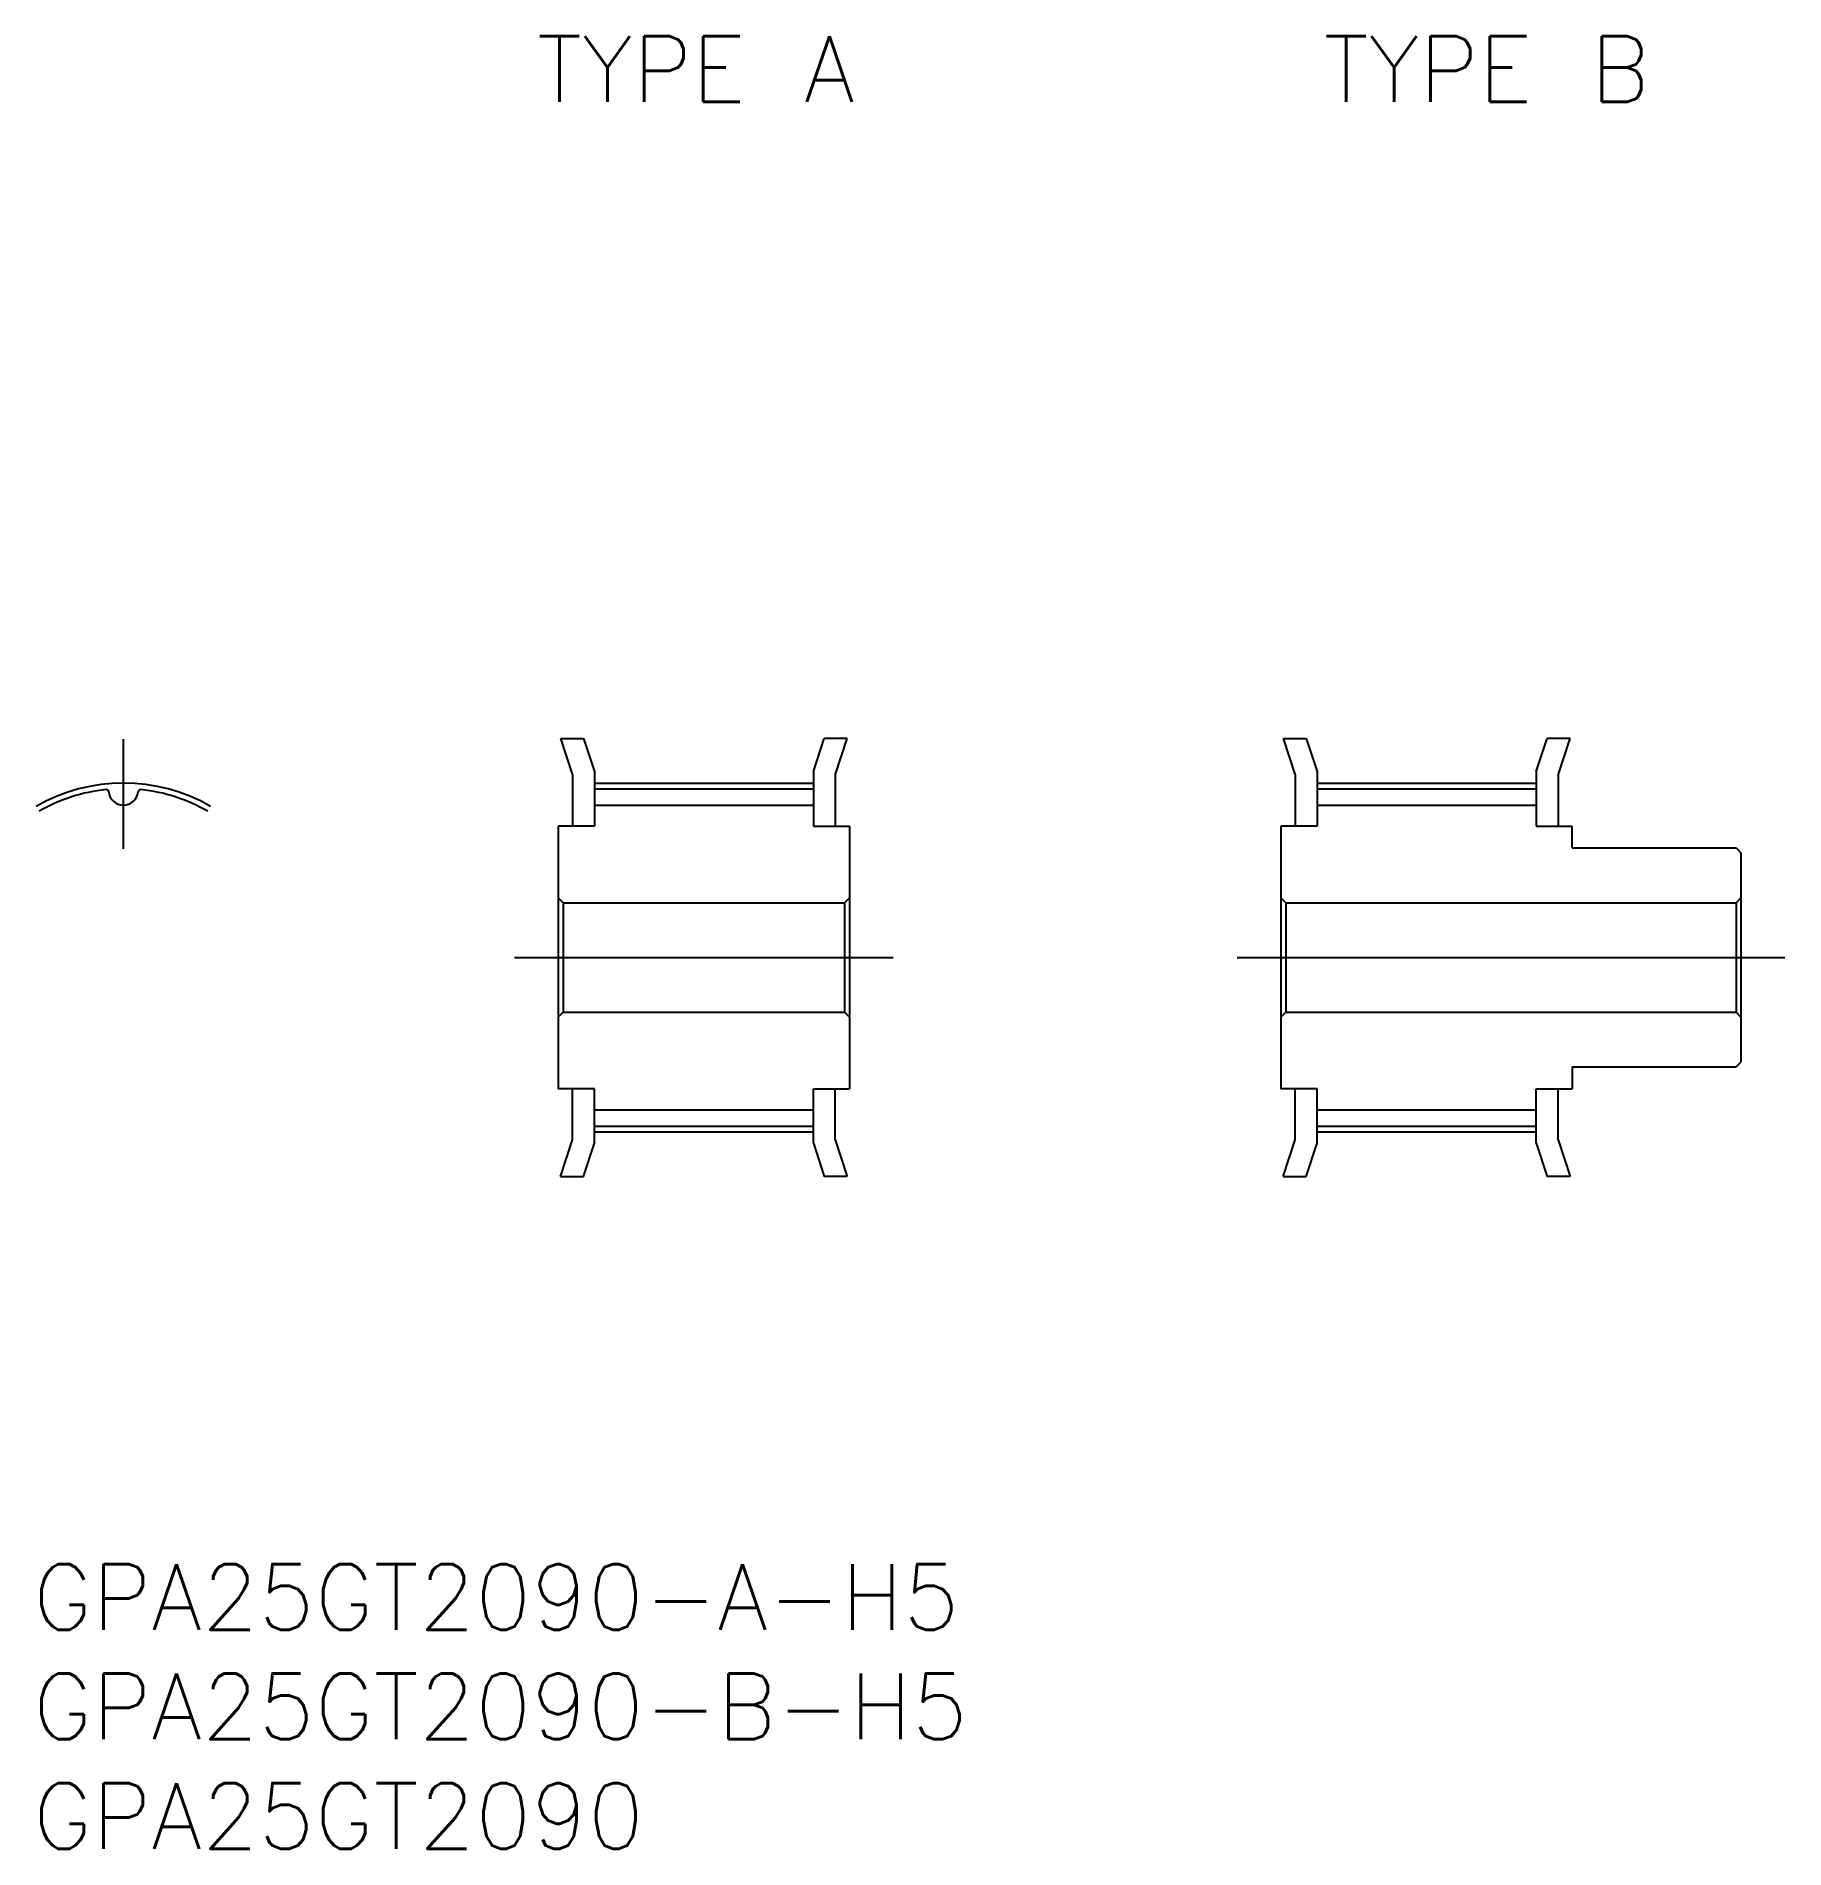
# Model space of a CAD drawing. Extents: x -4 to 75.8, y -40.7 to 42.1.
import ezdxf

# ---------------------------------------------------------------- set-up
doc = ezdxf.new("R2010")
doc.units = 0
doc.linetypes.add('CENTER', pattern=[50.8, 31.75, -6.35, 6.35, -6.35])
doc.layers.get('0').update_dxf_attribs({"linetype": 'CONTINUOUS'})
doc.layers.add('CENTER', color=1, linetype='CONTINUOUS')
doc.styles.get("Standard").update_dxf_attribs({"font": 'txt.shx', "height": 3, "bigfont": 'bigfont.shx'})

msp = doc.modelspace()

# ---------------------------------------------------------------- linework, layer by layer
at = {"color": 7, "linetype": 'CONTINUOUS'}
for p, q in [((19.95, 10), (20.5, 8.325)), ((19.95, 10), (21.003, 10)), ((21.003, 10), (21.5, 8.485)), ((31.5, 8.485), (31.997, 10)), ((33.05, 10), (31.997, 10)), ((32.5, 8.325), (33.05, 10)), ((52.95, 10), (53.5, 8.325)), ((52.95, 10), (54.003, 10)), ((54.003, 10), (54.5, 8.485)), ((64.5, 8.485), (64.997, 10)), ((66.05, 10), (64.997, 10)), ((65.5, 8.325), (66.05, 10)), ((20.5, 8.325), (20.5, 6)), ((21.5, 8.485), (21.5, 6)), ((31.5, 8.485), (31.5, 6)), ((32.5, 8.325), (32.5, 6)), ((53.5, 8.325), (53.5, 6)), ((54.5, 8.485), (54.5, 6)), ((64.5, 8.485), (64.5, 6)), ((65.5, 8.325), (65.5, 6)), ((21.5, 7.705), (31.5, 7.705)), ((54.5, 7.705), (64.5, 7.705)), ((21.5, 6.955), (31.5, 6.955)), ((54.5, 6.955), (64.5, 6.955)), ((19.85, 6), (19.85, -6)), ((21.5, 6), (19.85, 6)), ((31.5, 6), (33.15, 6)), ((33.15, 6), (33.15, -6)), ((52.85, 6), (52.85, -6)), ((54.5, 6), (52.85, 6)), ((64.5, 6), (66.15, 6)), ((66.15, 5), (66.15, 6)), ((66.15, 5), (73.625, 5)), ((73.625, 5), (73.85, 4.775)), ((73.85, 4.775), (73.85, -4.775)), ((19.85, 2.725), (20.075, 2.5)), ((20.075, 2.5), (32.925, 2.5)), ((20.075, 2.5), (20.075, -2.5)), ((33.15, 2.725), (32.925, 2.5)), ((32.925, 2.5), (32.925, -2.5)), ((52.85, 2.725), (53.075, 2.5)), ((53.075, 2.5), (73.625, 2.5)), ((53.075, 2.5), (53.075, -2.5)), ((73.85, 2.725), (73.625, 2.5)), ((73.625, 2.5), (73.625, -2.5)), ((19.85, -2.725), (20.075, -2.5)), ((20.075, -2.5), (32.925, -2.5)), ((33.15, -2.725), (32.925, -2.5)), ((52.85, -2.725), (53.075, -2.5)), ((53.075, -2.5), (73.625, -2.5)), ((73.85, -2.725), (73.625, -2.5)), ((73.625, -5), (73.85, -4.775)), ((66.15, -5), (73.625, -5)), ((66.15, -5), (66.15, -6)), ((21.5, -6), (19.85, -6)), ((20.5, -8.325), (20.5, -6)), ((21.5, -8.485), (21.5, -6)), ((31.5, -8.485), (31.5, -6)), ((31.5, -6), (33.15, -6)), ((32.5, -8.325), (32.5, -6)), ((54.5, -6), (52.85, -6)), ((53.5, -8.325), (53.5, -6)), ((54.5, -8.485), (54.5, -6)), ((64.5, -8.485), (64.5, -6)), ((64.5, -6), (66.15, -6)), ((65.5, -8.325), (65.5, -6)), ((21.5, -6.955), (31.5, -6.955)), ((54.5, -6.955), (64.5, -6.955)), ((21.5, -7.705), (31.5, -7.705)), ((54.5, -7.705), (64.5, -7.705)), ((19.95, -10), (20.5, -8.325)), ((21.003, -10), (21.5, -8.485)), ((31.5, -8.485), (31.997, -10)), ((32.5, -8.325), (33.05, -10)), ((52.95, -10), (53.5, -8.325)), ((54.003, -10), (54.5, -8.485)), ((64.5, -8.485), (64.997, -10)), ((65.5, -8.325), (66.05, -10)), ((19.95, -10), (21.003, -10)), ((33.05, -10), (31.997, -10)), ((52.95, -10), (54.003, -10)), ((66.05, -10), (64.997, -10))]:
    msp.add_line(p, q, dxfattribs=at)
for centre, radius, start, end in [((0, 0), 7.705, 95.92405, 120), ((-0.784, 7.552), 0.113, 5.68778, 95.92399), ((0, 7.63), 0.675, 185.68778, 354.31222), ((0.784, 7.552), 0.113, 84.07595, 174.31222), ((0, 0), 7.705, 60, 84.07595)]:
    msp.add_arc(centre, radius, start, end, dxfattribs=at)
at = {"layer": 'CENTER', "color": 1, "linetype": 'CENTER'}
for p, q in [((0, 4.955), (0, 9.96)), ((21.5, 7.96), (31.5, 7.96)), ((54.5, 7.96), (64.5, 7.96)), ((17.85, 0), (35.15, 0)), ((50.85, 0), (75.85, 0)), ((21.5, -7.96), (31.5, -7.96)), ((54.5, -7.96), (64.5, -7.96))]:
    msp.add_line(p, q, dxfattribs=at)
msp.add_arc((0, 0), 7.96, 60, 120, dxfattribs=at)

# ---------------------------------------------------------------- texts
at = {"color": 7, "linetype": 'CONTINUOUS'}
for s, p in [('TYPE A', (18.885, 39.06)), ('TYPE B', (54.798, 39.06)), ('GPA25GT2090-A-H5', (-4.129, -30.695)), ('GPA25GT2090-B-H5', (-4.129, -35.695)), ('GPA25GT2090', (-4.129, -40.695))]:
    msp.add_text(s, height=3, dxfattribs=at).set_placement(p)

doc.saveas('drawing.dxf')
